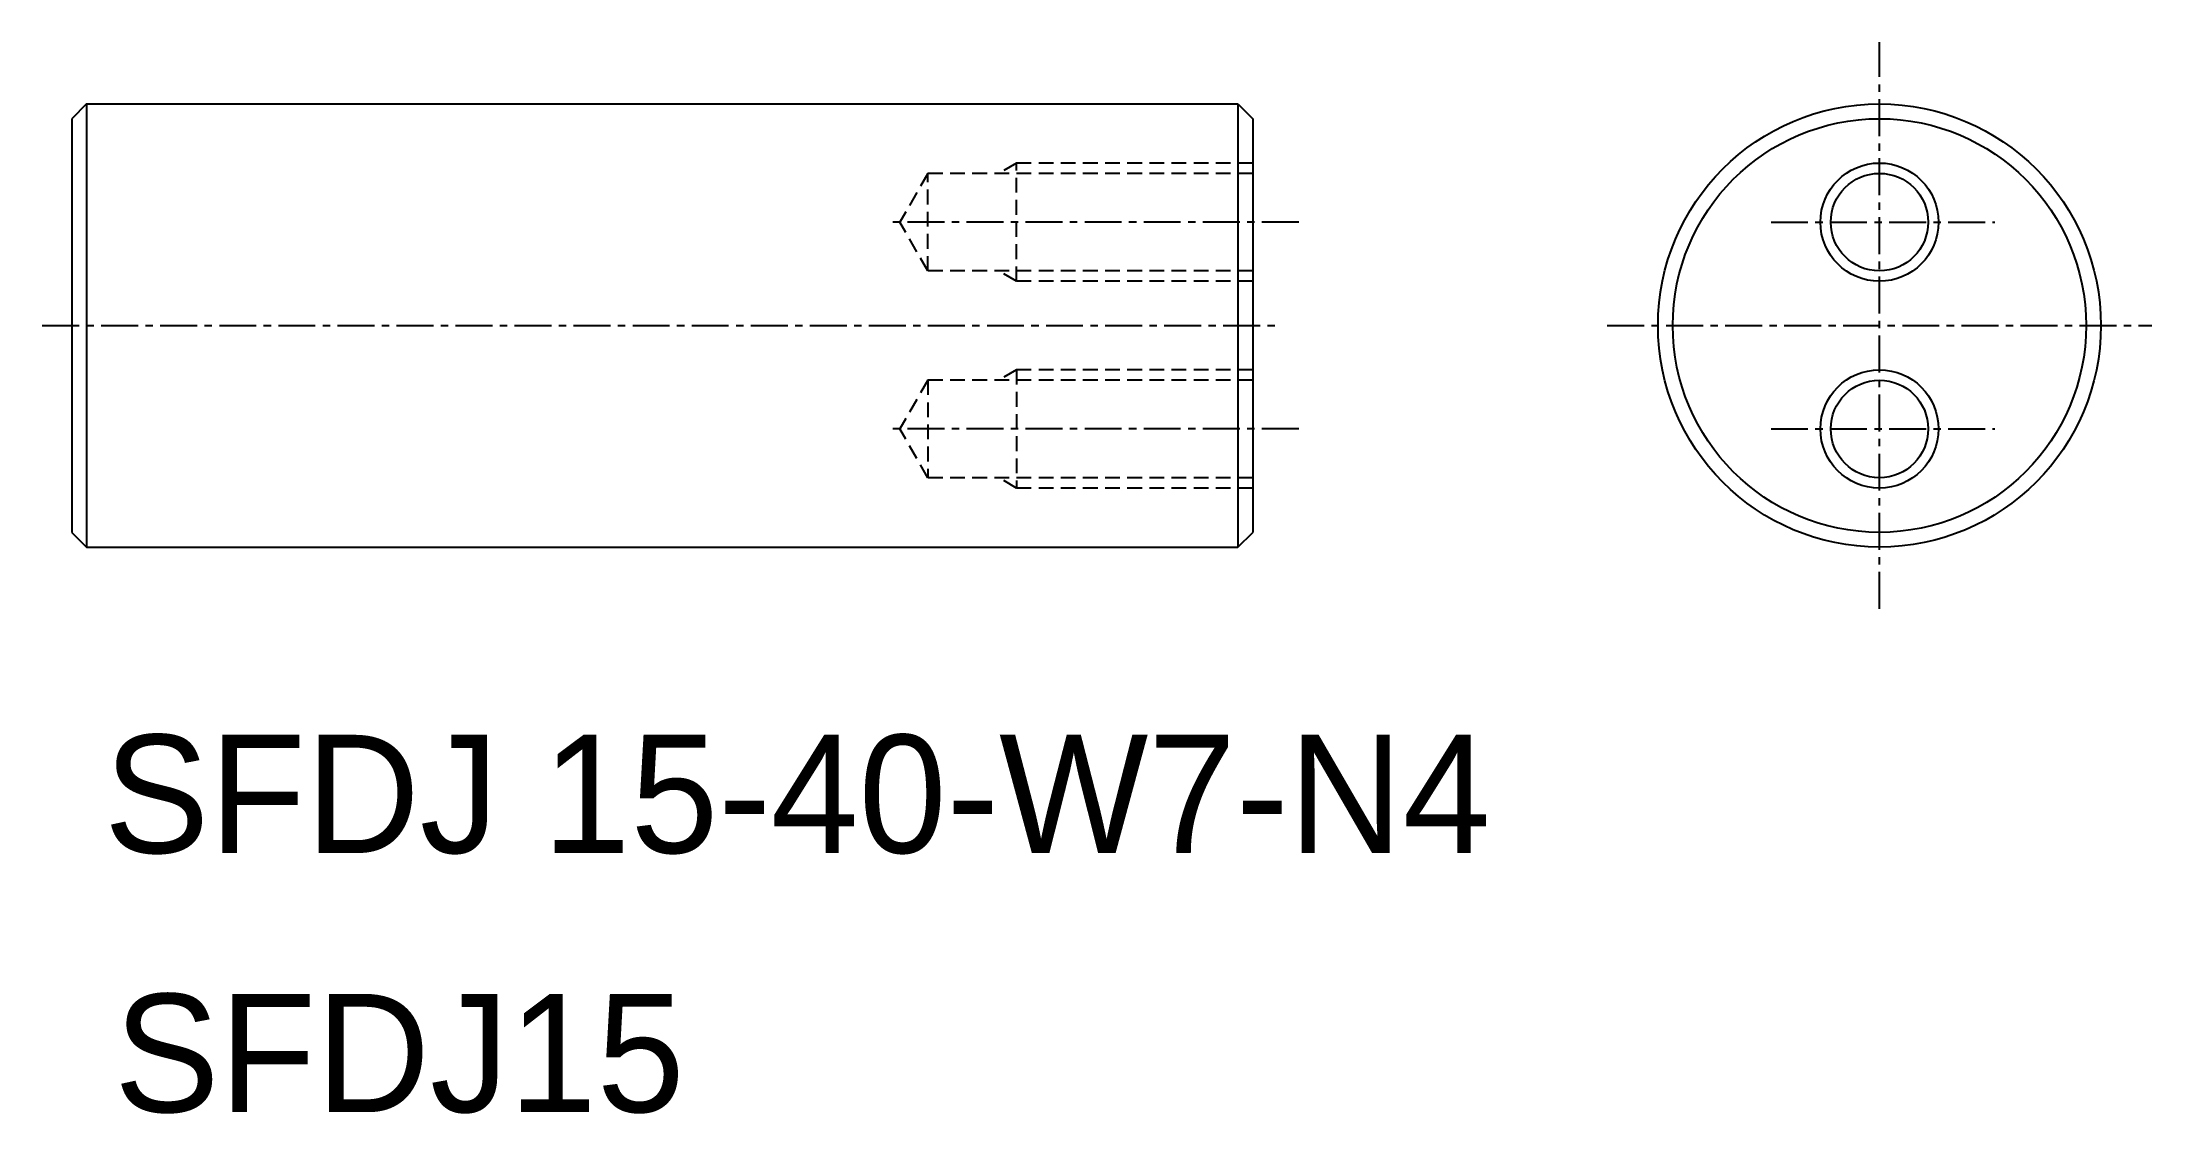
# Model space of a CAD drawing. Extents: x 66 to 137.4, y 70.6 to 106.9.
import ezdxf

# ---------------------------------------------------------------- set-up
doc = ezdxf.new("R2010")
doc.units = 0
doc.linetypes.add('CENTER', pattern=[2, 1.25, -0.25, 0.25, -0.25])
doc.linetypes.add('DASHED', pattern=[0.75, 0.5, -0.25])
doc.layers.get('0').update_dxf_attribs({"linetype": 'CONTINUOUS'})
doc.layers.add('CENTER', color=1, linetype='CENTER')

msp = doc.modelspace()

# ---------------------------------------------------------------- linework, layer by layer
at = {"color": 7, "linetype": 'CONTINUOUS'}
for p, q in [((67.458, 104.816), (66.958, 104.316)), ((67.458, 104.816), (67.458, 89.816)), ((67.458, 104.816), (106.458, 104.816)), ((106.458, 104.816), (106.458, 89.816)), ((106.458, 104.816), (106.958, 104.316)), ((66.958, 104.316), (66.958, 90.316)), ((106.958, 104.316), (106.958, 90.316)), ((66.958, 90.316), (67.458, 89.816)), ((106.458, 89.816), (106.958, 90.316)), ((67.458, 89.816), (106.458, 89.816))]:
    msp.add_line(p, q, dxfattribs=at)
at = {"color": 3, "linetype": 'DASHED'}
for p, q in [((95.958, 102.466), (95.005, 100.816)), ((95.958, 99.166), (95.958, 102.466)), ((106.958, 102.466), (95.958, 102.466)), ((98.958, 102.816), (98.351, 102.466)), ((98.958, 98.816), (98.958, 102.816)), ((106.958, 102.816), (98.958, 102.816)), ((95.958, 99.166), (95.005, 100.816)), ((106.958, 99.166), (95.958, 99.166)), ((98.958, 98.816), (98.351, 99.166)), ((106.958, 98.816), (98.958, 98.816)), ((98.958, 95.816), (98.351, 95.466)), ((106.958, 95.816), (98.958, 95.816)), ((98.958, 95.816), (98.958, 91.816)), ((95.958, 95.466), (95.005, 93.816)), ((106.958, 95.466), (95.958, 95.466)), ((95.958, 95.466), (95.958, 92.166)), ((95.958, 92.166), (95.005, 93.816)), ((106.958, 92.166), (95.958, 92.166)), ((98.958, 91.816), (98.351, 92.166)), ((106.958, 91.816), (98.958, 91.816))]:
    msp.add_line(p, q, dxfattribs=at)
for p, q in [((77.208, 89.816), (77.208, 89.817)), ((86.958, 89.816), (86.958, 89.816))]:
    msp.add_line(p, q)
at = {"color": 7, "linetype": 'CONTINUOUS'}
for centre, radius in [((128.185, 97.316), 7.5), ((128.185, 97.316), 7), ((128.185, 100.816), 1.65), ((128.185, 93.816), 1.65)]:
    msp.add_circle(centre, radius, dxfattribs=at)
at = {"color": 3, "linetype": 'CONTINUOUS'}
for centre in [(128.185, 100.816), (128.185, 93.816)]:
    msp.add_circle(centre, 2, dxfattribs=at)
at = {"layer": 'CENTER', "color": 1, "linetype": 'CENTER'}
for p, q in [((128.185, 87.728), (128.185, 106.905)), ((108.516, 100.816), (94.563, 100.816)), ((124.512, 100.816), (132.096, 100.816)), ((65.958, 97.316), (107.958, 97.316)), ((118.961, 97.316), (137.409, 97.316)), ((108.516, 93.816), (94.563, 93.816)), ((124.512, 93.816), (132.096, 93.816))]:
    msp.add_line(p, q, dxfattribs=at)

# ---------------------------------------------------------------- texts
for s, p in [('SFDJ 15-40-W7-N4', (68.048, 79.464)), ('SFDJ15', (68.394, 70.693))]:
    msp.add_text(s, height=4).set_placement(p)

doc.saveas('drawing.dxf')
